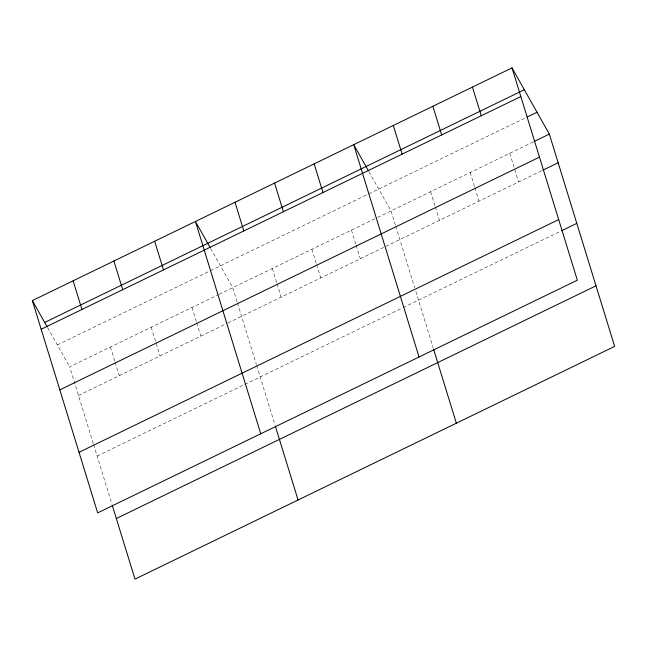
<?xml version="1.0" encoding="UTF-8"?>
<svg xmlns="http://www.w3.org/2000/svg" width="647" height="647" viewBox="0 0 647 647"><rect width="100%" height="100%" fill="white"/><g stroke="black" fill="none" stroke-linecap="round" stroke-linejoin="round"><path stroke-width="0.49" stroke-dasharray="3.23 2.43" d="M57.357 344.956L209.571 271.109M210.477 270.672L367.941 194.278M368.839 193.841L525.332 117.924M93.281 443.567L69.666 366.809L218.257 294.725M219.163 294.28L376.659 217.877M377.557 217.441L533.144 141.96M78.489 395.471L227.073 323.387M227.979 322.942L541.968 170.622M97.131 456.07L243.911 384.868M244.817 384.423L402.321 308.012M403.218 307.576L560.609 231.222M368.968 171.722L391.047 210.898L395.454 225.229M210.679 248.521L232.758 287.689L237.166 302.02M47.595 327.641L69.666 366.809M509.763 153.299L518.579 181.961M470.191 172.498L474.599 186.829M474.89 187.784L479.006 201.16M430.619 191.698L435.027 206.029M435.318 206.983L439.434 220.36M395.746 226.183L414.662 287.656M415.843 291.506L433.353 348.409M351.475 230.097L355.882 244.429M356.173 245.383L360.29 258.76M311.903 249.289L316.31 263.62M316.601 264.583L320.718 277.951M272.33 268.489L276.738 282.82M277.029 283.774L281.146 297.151M237.457 302.974L256.366 364.447M256.665 365.409L275.064 425.2M191.981 307.471L196.389 321.802M196.688 322.756L200.805 336.133M151.212 327.253L160.027 355.915M110.443 347.027L114.851 361.358M115.142 362.312L119.258 375.689M93.58 444.529L111.971 504.32"/><path stroke-width="0.97" d="M512.02 67.886L577.334 280.191L97.665 512.893L32.35 300.588L512.02 67.886L549.335 134.107L614.65 346.412L134.98 579.114L112.263 505.267M44.667 322.441L524.329 89.739M41.165 329.25L520.835 96.549M527.127 117.05L537.018 112.255M534.05 141.523L549.335 134.107M59.815 389.858L539.477 157.148M542.865 170.185L558.151 162.769M79.023 452.293L558.684 219.592M561.507 230.785L576.801 223.369M116.339 518.514L596.008 285.812M368.483 170.857L353.731 144.677L419.038 356.982M210.194 247.655L195.434 221.468L260.749 433.773M32.35 300.588L47.102 326.767M472.447 87.086L481.263 115.748M432.875 106.278L441.691 134.94M393.303 125.478L402.119 154.14M433.644 349.356L456.361 423.203M314.151 163.877L322.974 192.539M274.579 183.077L283.402 211.739M235.007 202.268L243.83 230.93M275.347 426.147L298.073 499.994M154.665 241.25L163.481 269.912M113.896 261.032L122.712 289.694M73.119 280.806L81.943 309.468"/></g></svg>
